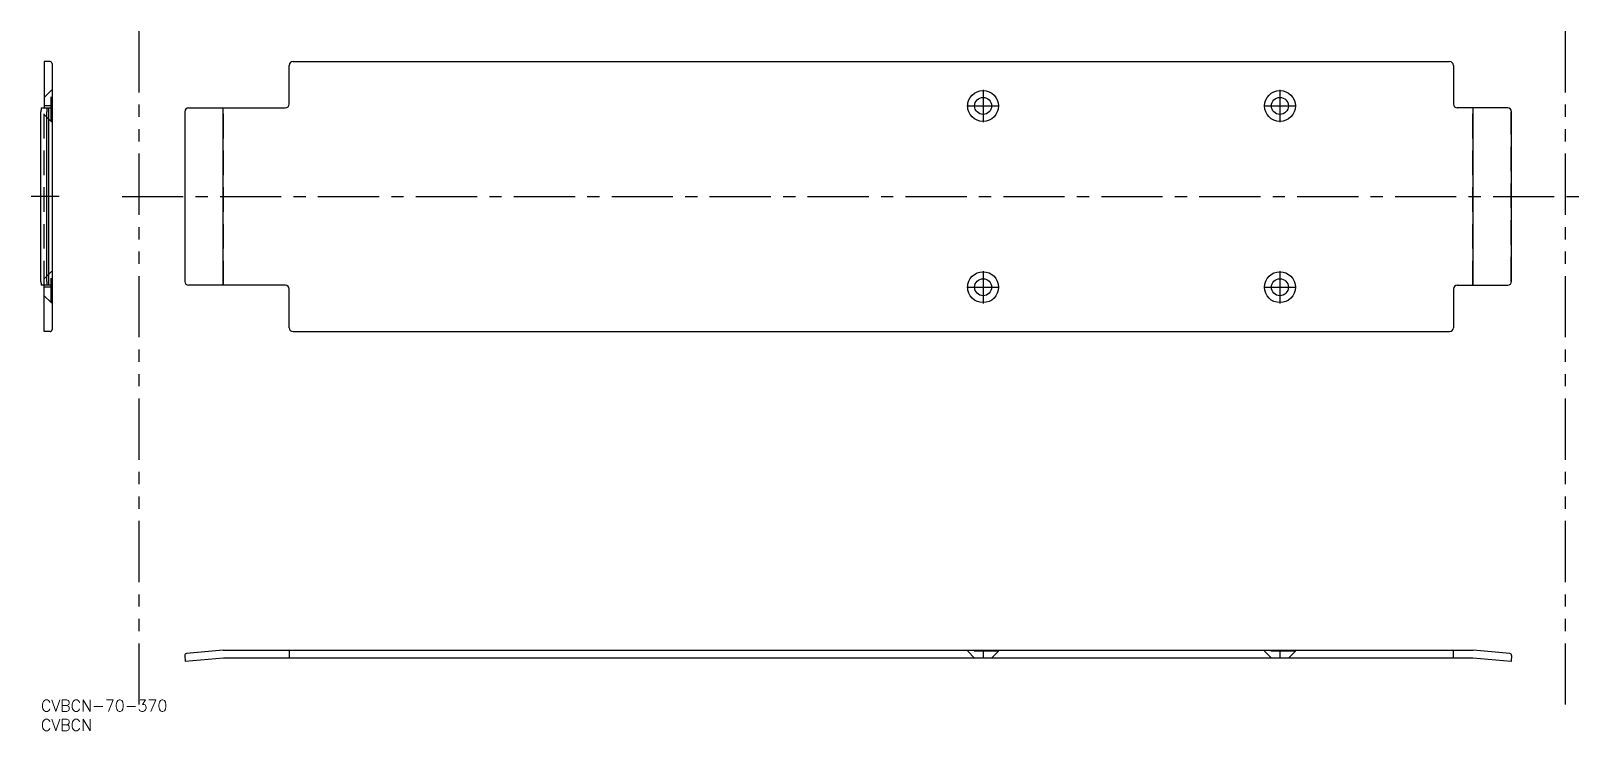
# Model space of a CAD drawing. Extents: x -3 to 402, y -8 to 173.
import ezdxf

# ---------------------------------------------------------------- set-up
doc = ezdxf.new("R2010")
doc.units = 0
doc.header["$LTSCALE"] = 0.5
for name, pattern in [('CENTER', [50.8, 31.75, -6.35, 6.35, -6.35]), ('DASHED', [19.05, 12.7, -6.35]), ('PHANTOM', [63.5, 31.75, -6.35, 6.35, -6.35, 6.35, -6.35])]:
    doc.linetypes.add(name, pattern=pattern)
for name, color, linetype in [('MSM_CENTER', 1, 'CENTER'), ('MSM_CONTINUOUS', 7, 'CONTINUOUS'), ('MSM_DASHED', 4, 'DASHED'), ('MSM_IMAGINARY', 6, 'PHANTOM'), ('MSM_PART_NUMBER', 7, 'CONTINUOUS')]:
    doc.layers.add(name, color=color, linetype=linetype)
doc.styles.get("Standard").update_dxf_attribs({"font": 'txt.shx', "height": 3, "bigfont": 'bigfont.shx'})

msp = doc.modelspace()

# ---------------------------------------------------------------- linework, layer by layer
at = {"layer": 'MSM_CENTER'}
for p, q in [((244.39, 158.23), (244.39, 149.83)), ((321.39, 158.23), (321.39, 149.83)), ((2.97, 154.03), (0.77, 154.03)), ((240.19, 154.03), (248.59, 154.03)), ((317.19, 154.03), (325.59, 154.03)), ((4.72, 130.53), (-2.53, 130.53)), ((21.06, 130.53), (402.02, 130.53)), ((244.39, 111.23), (244.39, 102.83)), ((321.39, 111.23), (321.39, 102.83)), ((2.97, 107.03), (0.77, 107.03)), ((240.19, 107.03), (248.59, 107.03)), ((317.19, 107.03), (325.59, 107.03)), ((244.39, 12.97), (244.39, 10.77)), ((321.39, 12.97), (321.39, 10.77))]:
    msp.add_line(p, q, dxfattribs=at)
at = {"layer": 'MSM_CONTINUOUS'}
for p, q in [((2.37, 165.53), (0.87, 165.53)), ((0.87, 165.53), (0.87, 153.53)), ((2.87, 165.03), (2.87, 96.03)), ((64.39, 154.53), (64.39, 164.53)), ((65.39, 165.53), (365.39, 165.53)), ((366.39, 164.53), (366.39, 154.53)), ((0, 108.53), (0, 152.53)), ((0.09, 153.53), (2.87, 153.53)), ((1.49, 108.53), (1.49, 152.53)), ((2.04, 107.53), (2.04, 153.53)), ((37.29, 152.53), (37.29, 108.53)), ((38.29, 153.53), (63.39, 153.53)), ((47.3, 107.53), (47.3, 153.53)), ((380.48, 153.53), (367.39, 153.53)), ((371.47, 107.53), (371.47, 153.53)), ((381.48, 108.53), (381.48, 152.53)), ((2.87, 107.53), (0.09, 107.53)), ((0.87, 95.53), (0.87, 107.53)), ((63.39, 107.53), (38.29, 107.53)), ((64.39, 96.53), (64.39, 106.53)), ((366.39, 106.53), (366.39, 96.53)), ((367.39, 107.53), (380.48, 107.53)), ((2.37, 95.53), (0.87, 95.53)), ((65.39, 95.53), (365.39, 95.53)), ((47.3, 12.87), (37.75, 12.04)), ((47.3, 12.87), (371.47, 12.87)), ((64.39, 12.87), (64.39, 10.87)), ((366.39, 10.87), (366.39, 12.87)), ((381.02, 12.04), (371.47, 12.87)), ((37.29, 11.49), (37.42, 10)), ((47.39, 10.87), (37.42, 10)), ((371.39, 10.87), (47.39, 10.87)), ((381.35, 10), (371.39, 10.87)), ((381.48, 11.49), (381.35, 10))]:
    msp.add_line(p, q, dxfattribs=at)
for centre, radius in [((244.39, 154.03), 4), ((321.39, 154.03), 4), ((244.39, 154.03), 2.2), ((321.39, 154.03), 2.2), ((244.39, 107.03), 4), ((321.39, 107.03), 4), ((244.39, 107.03), 2.2), ((321.39, 107.03), 2.2)]:
    msp.add_circle(centre, radius, dxfattribs=at)
for centre, radius, start, end in [((2.37, 165.03), 0.5, 0, 90), ((65.39, 164.53), 1, 90, 180), ((365.39, 164.53), 1, 0, 90), ((63.39, 154.53), 1, 270, 0), ((367.39, 154.53), 1, 180, 270), ((4.81, 152.61), 4.81, 169.0313, 181.0071), ((6.31, 152.61), 4.81, 169.0313, 181.0071), ((38.29, 152.53), 1, 90, 180), ((380.48, 152.53), 1, 0, 90), ((4.81, 108.44), 4.81, 178.9929, 190.9687), ((6.31, 108.44), 4.81, 178.9929, 190.9687), ((38.29, 108.53), 1, 180, 270), ((63.39, 106.53), 1, 0, 90), ((367.39, 106.53), 1, 90, 180), ((380.48, 108.53), 1, 270, 0), ((2.37, 96.03), 0.5, 270, 0), ((65.39, 96.53), 1, 180, 270), ((365.39, 96.53), 1, 270, 0), ((37.79, 11.54), 0.5, 95, 185), ((380.98, 11.54), 0.5, 355, 85)]:
    msp.add_arc(centre, radius, start, end, dxfattribs=at)
at = {"layer": 'MSM_DASHED'}
for p, q in [((2.67, 158.03), (0.87, 156.23)), ((2.87, 158.03), (2.67, 158.03)), ((2.67, 150.03), (2.67, 158.03)), ((0.87, 107.53), (0.87, 153.53)), ((0.87, 151.83), (2.67, 150.03)), ((2.67, 150.03), (2.87, 150.03)), ((37.42, 108.53), (37.42, 152.53)), ((47.39, 107.53), (47.39, 153.53)), ((371.39, 107.53), (371.39, 153.53)), ((381.35, 108.53), (381.35, 152.53)), ((381.48, 108.53), (381.48, 152.53)), ((2.67, 111.03), (0.87, 109.23)), ((2.87, 111.03), (2.67, 111.03)), ((2.67, 103.03), (2.67, 111.03)), ((0.87, 104.83), (2.67, 103.03)), ((2.67, 103.03), (2.87, 103.03)), ((240.39, 12.87), (240.39, 12.67)), ((248.39, 12.67), (240.39, 12.67)), ((240.39, 12.67), (242.19, 10.87)), ((246.59, 10.87), (248.39, 12.67)), ((248.39, 12.67), (248.39, 12.87)), ((317.39, 12.87), (317.39, 12.67)), ((317.39, 12.67), (319.19, 10.87)), ((325.39, 12.67), (317.39, 12.67)), ((323.59, 10.87), (325.39, 12.67)), ((325.39, 12.67), (325.39, 12.87))]:
    msp.add_line(p, q, dxfattribs=at)
at = {"layer": 'MSM_IMAGINARY'}
for p, q in [((25.39, 173.42), (25.39, -3.56)), ((395.39, 173.42), (395.39, -3.56))]:
    msp.add_line(p, q, dxfattribs=at)

# ---------------------------------------------------------------- texts
at = {"layer": 'MSM_PART_NUMBER'}
for s, p in [('CVBCN-70-370', (0, -3)), ('CVBCN', (0, -8))]:
    msp.add_text(s, height=3, dxfattribs=at).set_placement(p)

doc.saveas('drawing.dxf')
